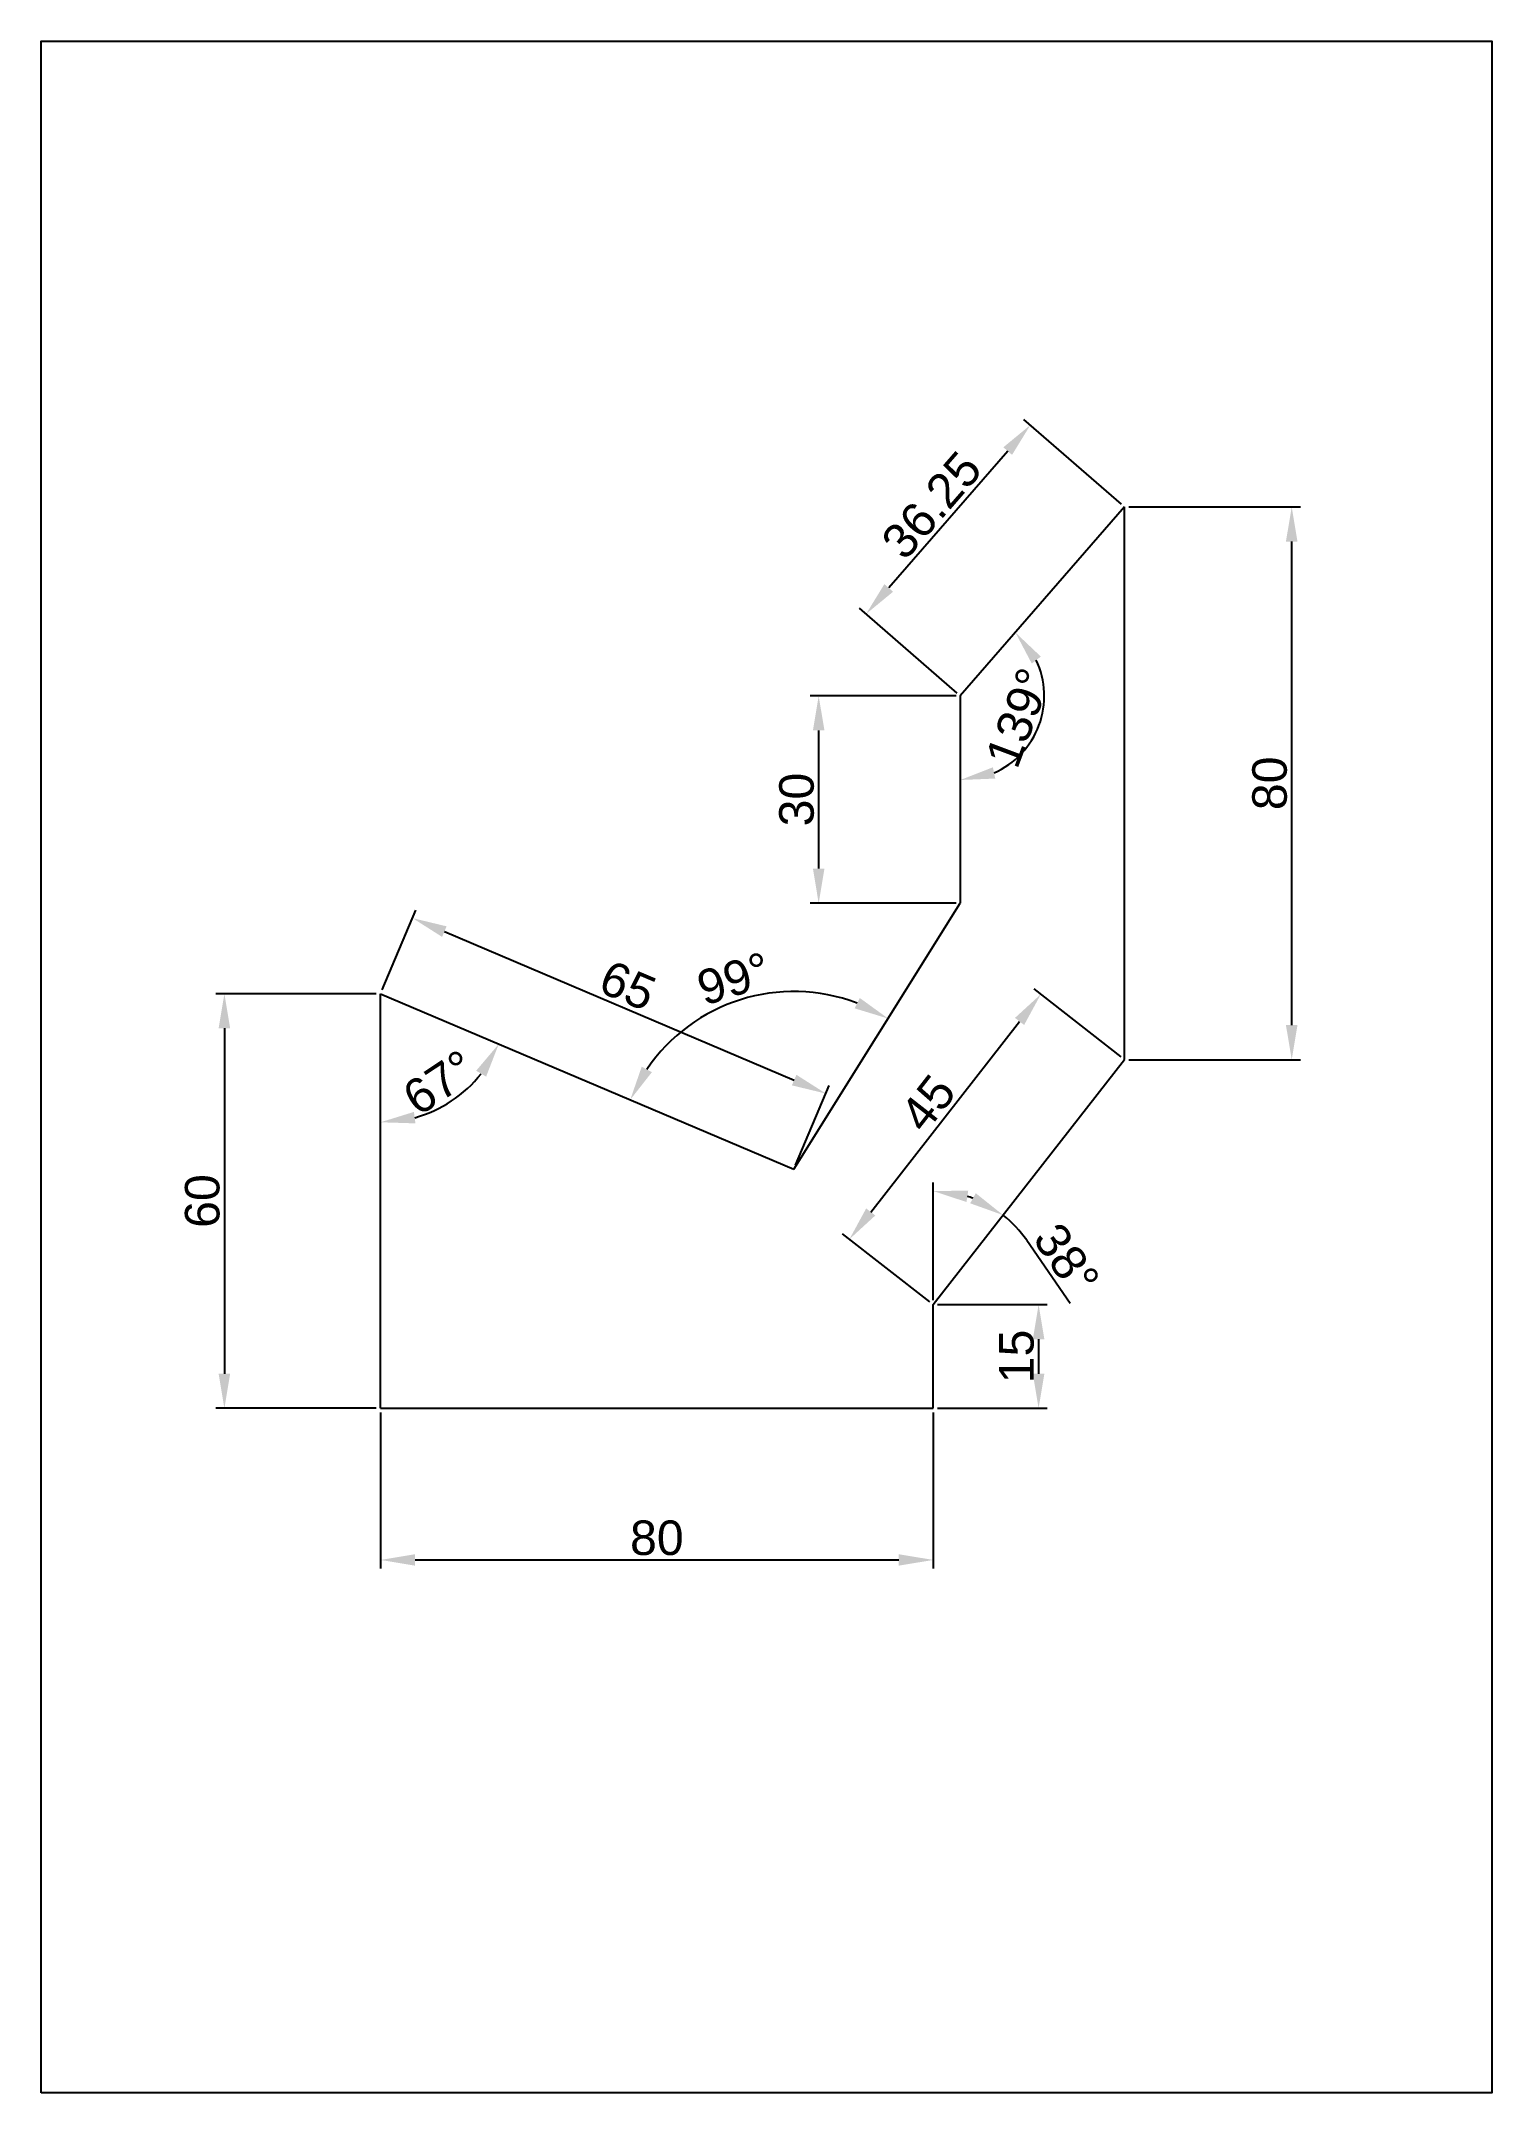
# Model space of a CAD drawing. Header units: millimetres. Extents: x 0 to 210, y 0 to 297.
import ezdxf

# ---------------------------------------------------------------- set-up
doc = ezdxf.new("R2010")
doc.units = ezdxf.units.MM
doc.styles.get("Standard").update_dxf_attribs({"font": 'arial.ttf'})
doc.dimstyles.new('gaurav', dxfattribs={"dimtxt": 5, "dimasz": 5, "dimexe": 1.25, "dimexo": 0.625, "dimtad": 1, "dimdsep": 46, "dimtxsty": 'Standard', "dimcen": 2.5, "dimclrd": 2, "dimclre": 2, "dimclrt": 2, "dimadec": 0, "dimazin": 0, "dimtfac": 1, "dimtmove": 0, "dimatfit": 3, "dimfxl": 1, "dimarcsym": 0})

# ---------------------------------------------------------------- blocks, each defined once
blk = doc.blocks.new('*D1')
at = {"color": 2, "lineweight": -2, "transparency": 16777216}
for p, q in [((49.13, 98.48), (49.13, 75.9)), ((129.13, 98.48), (129.13, 75.9)), ((54.13, 77.15), (124.13, 77.15))]:
    blk.add_line(p, q, dxfattribs=at)
at = {"color": 2, "transparency": 16777216}
for points in [[(54.13, 77.98), (54.13, 76.32), (49.13, 77.15)], [(124.13, 77.98), (124.13, 76.32), (129.13, 77.15)]]:
    blk.add_solid(points, dxfattribs=at)
at = {"layer": 'Defpoints', "color": 0, "transparency": 16777216}
for p in [(49.13, 99.1), (129.13, 99.1), (129.13, 77.15)]:
    blk.add_point(p, dxfattribs=at)
at = {"color": 2, "transparency": 16777216, "insert": (89.13, 80.33), "char_height": 5, "attachment_point": 5}
blk.add_mtext('80', dxfattribs=at)
blk = doc.blocks.new('*D2')
at = {"color": 2, "lineweight": -2, "transparency": 16777216}
for p, q in [((129.75, 114.1), (145.63, 114.1)), ((144.38, 109.1), (144.38, 104.1)), ((129.75, 99.1), (145.63, 99.1))]:
    blk.add_line(p, q, dxfattribs=at)
at = {"color": 2, "transparency": 16777216}
for points in [[(143.55, 109.1), (145.22, 109.1), (144.38, 114.1)], [(143.55, 104.1), (145.22, 104.1), (144.38, 99.1)]]:
    blk.add_solid(points, dxfattribs=at)
at = {"layer": 'Defpoints', "color": 0, "transparency": 16777216}
for p in [(129.13, 114.1), (129.13, 99.1), (144.38, 99.1)]:
    blk.add_point(p, dxfattribs=at)
at = {"color": 2, "transparency": 16777216, "insert": (141.2, 106.6), "char_height": 5, "attachment_point": 5, "rotation": 90}
blk.add_mtext('15', dxfattribs=at)
blk = doc.blocks.new('*D3')
at = {"color": 2, "lineweight": -2, "transparency": 16777216}
for p, q in [((157.46, 229.56), (182.27, 229.56)), ((181.02, 154.56), (181.02, 224.56)), ((157.46, 149.56), (182.27, 149.56))]:
    blk.add_line(p, q, dxfattribs=at)
at = {"color": 2, "transparency": 16777216}
for points in [[(180.18, 224.56), (181.85, 224.56), (181.02, 229.56)], [(180.18, 154.56), (181.85, 154.56), (181.02, 149.56)]]:
    blk.add_solid(points, dxfattribs=at)
at = {"layer": 'Defpoints', "color": 0, "transparency": 16777216}
for p in [(156.83, 229.56), (181.02, 229.56), (156.83, 149.56)]:
    blk.add_point(p, dxfattribs=at)
at = {"color": 2, "transparency": 16777216, "insert": (177.84, 189.56), "char_height": 5, "attachment_point": 5, "rotation": 90}
blk.add_mtext('80', dxfattribs=at)
blk = doc.blocks.new('*D4')
at = {"color": 2, "lineweight": -2, "transparency": 16777216}
for p, q in [((48.5, 159.1), (25.29, 159.1)), ((26.54, 154.1), (26.54, 104.1)), ((48.5, 99.1), (25.29, 99.1))]:
    blk.add_line(p, q, dxfattribs=at)
at = {"color": 2, "transparency": 16777216}
for points in [[(25.7, 154.1), (27.37, 154.1), (26.54, 159.1)], [(25.7, 104.1), (27.37, 104.1), (26.54, 99.1)]]:
    blk.add_solid(points, dxfattribs=at)
at = {"layer": 'Defpoints', "color": 0, "transparency": 16777216}
for p in [(49.13, 159.1), (26.54, 99.1), (49.13, 99.1)]:
    blk.add_point(p, dxfattribs=at)
at = {"color": 2, "transparency": 16777216, "insert": (23.36, 129.1), "char_height": 5, "attachment_point": 5, "rotation": 90}
blk.add_mtext('60', dxfattribs=at)
blk = doc.blocks.new('*D5')
at = {"color": 2, "lineweight": -2, "transparency": 16777216}
for p, q in [((156.36, 229.97), (142.25, 242.24)), ((139.91, 237.65), (122.69, 217.84)), ((132.58, 202.62), (118.46, 214.89))]:
    blk.add_line(p, q, dxfattribs=at)
at = {"color": 2, "transparency": 16777216}
for points in [[(139.28, 238.2), (140.54, 237.1), (143.19, 241.42)], [(122.06, 218.39), (123.32, 217.29), (119.41, 214.07)]]:
    blk.add_solid(points, dxfattribs=at)
at = {"layer": 'Defpoints', "color": 0, "transparency": 16777216}
for p in [(156.83, 229.56), (119.41, 214.07), (133.05, 202.21)]:
    blk.add_point(p, dxfattribs=at)
at = {"color": 2, "transparency": 16777216, "insert": (128.9, 229.83), "char_height": 5, "attachment_point": 5, "rotation": 49}
blk.add_mtext('36.25', dxfattribs=at)
blk = doc.blocks.new('*D6')
at = {"color": 2, "lineweight": -2, "transparency": 16777216}
for p, q in [((49.37, 159.68), (54.26, 171.2)), ((58.38, 168.09), (109, 146.6)), ((109.2, 134.28), (114.09, 145.8))]:
    blk.add_line(p, q, dxfattribs=at)
at = {"color": 2, "transparency": 16777216}
for points in [[(58.7, 168.86), (58.05, 167.33), (53.77, 170.05)], [(109.33, 147.37), (108.68, 145.84), (113.61, 144.65)]]:
    blk.add_solid(points, dxfattribs=at)
at = {"layer": 'Defpoints', "color": 0, "transparency": 16777216}
for p in [(49.13, 159.1), (113.61, 144.65), (108.96, 133.71)]:
    blk.add_point(p, dxfattribs=at)
at = {"color": 2, "transparency": 16777216, "insert": (84.93, 160.27), "char_height": 5, "attachment_point": 5, "rotation": 337}
blk.add_mtext('65', dxfattribs=at)
blk = doc.blocks.new('*D7')
at = {"color": 2, "lineweight": -2, "transparency": 16777216}
for p, q in [((132.43, 202.21), (111.3, 202.21)), ((112.55, 197.21), (112.55, 177.21)), ((132.43, 172.21), (111.3, 172.21))]:
    blk.add_line(p, q, dxfattribs=at)
at = {"color": 2, "transparency": 16777216}
for points in [[(111.72, 197.21), (113.39, 197.21), (112.55, 202.21)], [(111.72, 177.21), (113.39, 177.21), (112.55, 172.21)]]:
    blk.add_solid(points, dxfattribs=at)
at = {"layer": 'Defpoints', "color": 0, "transparency": 16777216}
for p in [(133.05, 202.21), (112.55, 172.21), (133.05, 172.21)]:
    blk.add_point(p, dxfattribs=at)
at = {"color": 2, "transparency": 16777216, "insert": (109.37, 187.21), "char_height": 5, "attachment_point": 5, "rotation": 90}
blk.add_mtext('30', dxfattribs=at)
blk = doc.blocks.new('*D8')
at = {"color": 2, "lineweight": -2, "transparency": 16777216}
blk.add_arc((49.13, 159.1), 18.61, 285.4445, 321.5555, dxfattribs=at)
at = {"color": 2, "transparency": 16777216}
for points in [[(62.98, 147.96), (64.42, 147.11), (66.25, 151.83)], [(54.19, 140.34), (53.97, 142), (49.13, 140.5)]]:
    blk.add_solid(points, dxfattribs=at)
at = {"layer": 'Defpoints', "color": 0, "transparency": 16777216}
for p in [(49.13, 159.1), (49.13, 159.1), (56.2, 141.89), (108.96, 133.71), (49.13, 99.1)]:
    blk.add_point(p, dxfattribs=at)
at = {"color": 2, "transparency": 16777216, "insert": (57.64, 146.24), "char_height": 5, "attachment_point": 5, "rotation": 33.5}
blk.add_mtext('67°', dxfattribs=at)
blk = doc.blocks.new('*D9')
at = {"color": 2, "lineweight": -2, "transparency": 16777216}
blk.add_arc((133.05, 202.21), 12.16, 293.7201, 25.2799, dxfattribs=at)
at = {"color": 2, "transparency": 16777216}
for points in [[(143.39, 206.9), (144.71, 207.9), (141.03, 211.39)], [(138.11, 190.25), (137.77, 191.88), (133.05, 190.04)]]:
    blk.add_solid(points, dxfattribs=at)
at = {"layer": 'Defpoints', "color": 0, "transparency": 16777216}
for p in [(156.83, 229.56), (133.05, 202.21), (133.05, 202.21), (141.85, 193.81), (133.05, 172.21)]:
    blk.add_point(p, dxfattribs=at)
at = {"color": 2, "transparency": 16777216, "insert": (141.47, 199.06), "char_height": 5, "attachment_point": 5, "rotation": 69.5}
blk.add_mtext('139°', dxfattribs=at)
blk = doc.blocks.new('*D10')
at = {"color": 2, "lineweight": -2, "transparency": 16777216}
blk.add_arc((108.96, 133.71), 25.72, 69.1197, 145.8456, dxfattribs=at)
at = {"color": 2, "transparency": 16777216}
for points in [[(118.5, 158.49), (117.76, 156.99), (122.61, 155.51)], [(88.41, 147.75), (86.94, 148.55), (85.28, 143.76)]]:
    blk.add_solid(points, dxfattribs=at)
at = {"layer": 'Defpoints', "color": 0, "transparency": 16777216}
for p in [(133.05, 172.21), (49.13, 159.1), (108.52, 159.43), (108.96, 133.71), (108.96, 133.71)]:
    blk.add_point(p, dxfattribs=at)
at = {"color": 2, "transparency": 16777216, "insert": (100.28, 161.27), "char_height": 5, "attachment_point": 5, "rotation": 17.4826}
blk.add_mtext('99°', dxfattribs=at)
blk = doc.blocks.new('*D11')
at = {"color": 2, "lineweight": -2, "transparency": 16777216}
for p, q in [((129.13, 114.73), (129.13, 131.79)), ((142.68, 123.42), (148.94, 114.31))]:
    blk.add_line(p, q, dxfattribs=at)
for start, end in [(69.4935, 72.5065), (34.5065, 52)]:
    blk.add_arc((129.13, 114.1), 16.44, start, end, dxfattribs=at)
at = {"color": 2, "transparency": 16777216}
for points in [[(133.94, 128.96), (134.2, 130.61), (129.13, 130.54)], [(135.29, 130.23), (134.48, 128.77), (139.25, 127.06)]]:
    blk.add_solid(points, dxfattribs=at)
at = {"layer": 'Defpoints', "color": 0, "transparency": 16777216}
for p in [(156.83, 149.56), (132.73, 130.14), (129.13, 114.1), (129.13, 114.1), (129.13, 99.1)]:
    blk.add_point(p, dxfattribs=at)
at = {"color": 2, "transparency": 16777216, "insert": (148.43, 120.66), "char_height": 5, "attachment_point": 5, "rotation": 304.5065}
blk.add_mtext('38°', dxfattribs=at)
blk = doc.blocks.new('*D12')
at = {"color": 2, "lineweight": -2, "transparency": 16777216}
for p, q in [((156.34, 149.95), (143.72, 159.8)), ((120.08, 127.51), (141.63, 155.1)), ((128.64, 114.49), (116.02, 124.34))]:
    blk.add_line(p, q, dxfattribs=at)
at = {"color": 2, "transparency": 16777216}
for points in [[(140.97, 155.61), (142.29, 154.58), (144.71, 159.04)], [(119.43, 128.03), (120.74, 127), (117, 123.57)]]:
    blk.add_solid(points, dxfattribs=at)
at = {"layer": 'Defpoints', "color": 0, "transparency": 16777216}
for p in [(144.71, 159.04), (156.83, 149.56), (129.13, 114.1)]:
    blk.add_point(p, dxfattribs=at)
at = {"color": 2, "transparency": 16777216, "insert": (128.36, 143.26), "char_height": 5, "attachment_point": 5, "rotation": 52}
blk.add_mtext('45', dxfattribs=at)

msp = doc.modelspace()

# ---------------------------------------------------------------- linework, layer by layer
for p, q in [((156.833, 229.563), (133.05, 202.205)), ((156.833, 149.563), (156.833, 229.563)), ((133.05, 202.205), (133.05, 172.205)), ((108.961, 133.705), (133.05, 172.205)), ((49.128, 99.103), (49.128, 159.103)), ((49.128, 159.103), (108.961, 133.705)), ((129.128, 114.103), (156.833, 149.563)), ((129.128, 99.103), (129.128, 114.103)), ((49.128, 99.103), (129.128, 99.103))]:
    msp.add_line(p, q)
msp.add_lwpolyline([(0, 0), (0, 297), (210, 297), (210, 0), (0, 0)], close=True)

# ---------------------------------------------------------------- dimensions: what is measured, and where the dimension line sits
for p1, p2, distance, picture, middle in [((156.833, 229.563), (133.05, 202.205), -18.078, '*D5', (128.898, 229.83)), ((49.128, 159.103), (108.961, 133.705), 11.889, '*D6', (84.931, 160.273)), ((129.128, 114.103), (156.833, 149.563), 15.385, '*D12', (128.36, 143.255))]:
    dim = msp.add_aligned_dim(p1=p1, p2=p2, distance=distance, dimstyle='gaurav')
    dim.commit()
    dim.dimension.update_dxf_attribs({"geometry": picture, "text_midpoint": middle})
for base, line1, line2, picture, middle in [((141.85, 193.806), ((133.05, 202.205), (133.05, 172.205)), ((156.833, 229.563), (133.05, 202.205)), '*D9', (141.466, 199.059)), ((108.522, 159.425), ((49.128, 159.103), (108.961, 133.705)), ((108.961, 133.705), (133.05, 172.205)), '*D10', (100.278, 161.272)), ((56.198, 141.893), ((49.128, 159.103), (108.961, 133.705)), ((49.128, 99.103), (49.128, 159.103)), '*D8', (57.643, 146.238)), ((132.733, 130.143), ((129.128, 99.103), (129.128, 114.103)), ((129.128, 114.103), (156.833, 149.563)), '*D11', (148.427, 120.662))]:
    dim = msp.add_angular_dim_2l(base=base, line1=line1, line2=line2, dimstyle='gaurav')
    dim.commit()
    dim.dimension.update_dxf_attribs({"geometry": picture, "text_midpoint": middle})
for base, p1, p2, picture, middle in [((181.018, 229.563), (156.833, 149.563), (156.833, 229.563), '*D3', (177.84, 189.563)), ((112.553, 172.205), (133.05, 202.205), (133.05, 172.205), '*D7', (109.374, 187.205)), ((26.535, 99.103), (49.128, 159.103), (49.128, 99.103), '*D4', (23.358, 129.103)), ((144.382, 99.103), (129.128, 114.103), (129.128, 99.103), '*D2', (141.204, 106.603))]:
    dim = msp.add_linear_dim(base=base, p1=p1, p2=p2, angle=90, dimstyle='gaurav')
    dim.commit()
    dim.dimension.update_dxf_attribs({"geometry": picture, "text_midpoint": middle})
dim = msp.add_linear_dim(base=(129.128, 77.149), p1=(49.128, 99.103), p2=(129.128, 99.103), dimstyle='gaurav')
dim.commit()
dim.dimension.update_dxf_attribs({"geometry": '*D1', "text_midpoint": (89.128, 80.327)})

doc.saveas('drawing.dxf')
